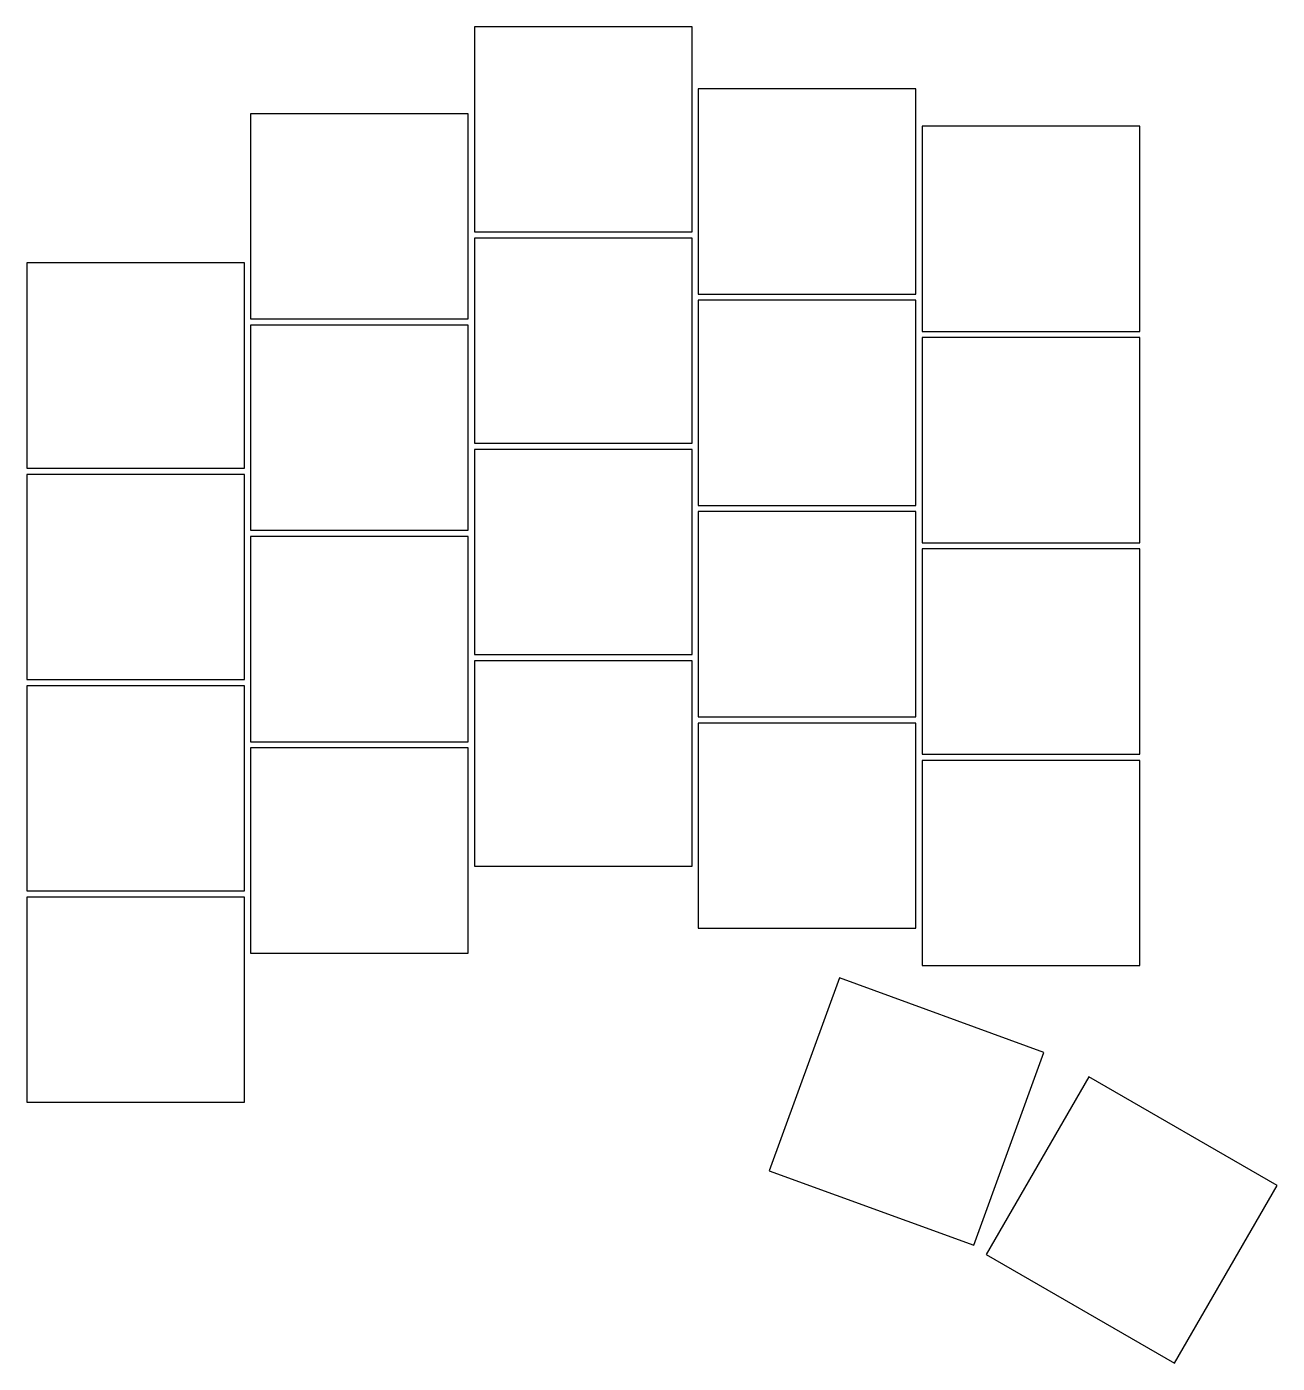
# Model space of a CAD drawing. Header units: millimetres. Extents: x -9 to 92, y -29 to 78.
import ezdxf

# ---------------------------------------------------------------- set-up
doc = ezdxf.new("R2010")
doc.units = ezdxf.units.MM

msp = doc.modelspace()

# ---------------------------------------------------------------- linework, layer by layer
for p, q in [((44.75, 78.25), (27.25, 78.25)), ((27.25, 78.25), (27.25, 61.75)), ((44.75, 61.75), (44.75, 78.25)), ((62.75, 73.25), (45.25, 73.25)), ((45.25, 73.25), (45.25, 56.75)), ((62.75, 56.75), (62.75, 73.25)), ((26.75, 71.25), (9.25, 71.25)), ((9.25, 71.25), (9.25, 54.75)), ((26.75, 54.75), (26.75, 71.25)), ((80.75, 70.25), (63.25, 70.25)), ((63.25, 70.25), (63.25, 53.75)), ((80.75, 53.75), (80.75, 70.25)), ((27.25, 61.75), (44.75, 61.75)), ((44.75, 61.25), (27.25, 61.25)), ((27.25, 61.25), (27.25, 44.75)), ((44.75, 44.75), (44.75, 61.25)), ((8.75, 59.25), (-8.75, 59.25)), ((-8.75, 59.25), (-8.75, 42.75)), ((8.75, 42.75), (8.75, 59.25)), ((45.25, 56.75), (62.75, 56.75)), ((62.75, 56.25), (45.25, 56.25)), ((45.25, 56.25), (45.25, 39.75)), ((62.75, 39.75), (62.75, 56.25)), ((9.25, 54.75), (26.75, 54.75)), ((26.75, 54.25), (9.25, 54.25)), ((9.25, 54.25), (9.25, 37.75)), ((26.75, 37.75), (26.75, 54.25)), ((63.25, 53.75), (80.75, 53.75)), ((80.75, 53.25), (63.25, 53.25)), ((63.25, 53.25), (63.25, 36.75)), ((80.75, 36.75), (80.75, 53.25)), ((27.25, 44.75), (44.75, 44.75)), ((44.75, 44.25), (27.25, 44.25)), ((27.25, 44.25), (27.25, 27.75)), ((44.75, 27.75), (44.75, 44.25)), ((-8.75, 42.75), (8.75, 42.75)), ((8.75, 42.25), (-8.75, 42.25)), ((-8.75, 42.25), (-8.75, 25.75)), ((8.75, 25.75), (8.75, 42.25)), ((45.25, 39.75), (62.75, 39.75)), ((62.75, 39.25), (45.25, 39.25)), ((45.25, 39.25), (45.25, 22.75)), ((62.75, 22.75), (62.75, 39.25)), ((9.25, 37.75), (26.75, 37.75)), ((26.75, 37.25), (9.25, 37.25)), ((9.25, 37.25), (9.25, 20.75)), ((26.75, 20.75), (26.75, 37.25)), ((63.25, 36.75), (80.75, 36.75)), ((80.75, 36.25), (63.25, 36.25)), ((63.25, 36.25), (63.25, 19.75)), ((80.75, 19.75), (80.75, 36.25)), ((27.25, 27.75), (44.75, 27.75)), ((44.75, 27.25), (27.25, 27.25)), ((27.25, 27.25), (27.25, 10.75)), ((44.75, 10.75), (44.75, 27.25)), ((-8.75, 25.75), (8.75, 25.75)), ((8.75, 25.25), (-8.75, 25.25)), ((-8.75, 25.25), (-8.75, 8.75)), ((8.75, 8.75), (8.75, 25.25)), ((45.25, 22.75), (62.75, 22.75)), ((62.75, 22.25), (45.25, 22.25)), ((45.25, 22.25), (45.25, 5.75)), ((62.75, 5.75), (62.75, 22.25)), ((9.25, 20.75), (26.75, 20.75)), ((26.75, 20.25), (9.25, 20.25)), ((9.25, 20.25), (9.25, 3.75)), ((26.75, 3.75), (26.75, 20.25)), ((63.25, 19.75), (80.75, 19.75)), ((80.75, 19.25), (63.25, 19.25)), ((63.25, 19.25), (63.25, 2.75)), ((80.75, 2.75), (80.75, 19.25)), ((27.25, 10.75), (44.75, 10.75)), ((-8.75, 8.75), (8.75, 8.75)), ((8.75, 8.25), (-8.75, 8.25)), ((-8.75, 8.25), (-8.75, -8.25)), ((8.75, -8.25), (8.75, 8.25)), ((45.25, 5.75), (62.75, 5.75)), ((9.25, 3.75), (26.75, 3.75)), ((63.25, 2.75), (80.75, 2.75)), ((56.6, 1.75), (50.96, -13.76)), ((73.04, -4.24), (56.6, 1.75)), ((67.4, -19.75), (73.04, -4.24)), ((76.66, -6.2), (68.41, -20.49)), ((91.81, -14.95), (76.66, -6.2)), ((-8.75, -8.25), (8.75, -8.25)), ((50.96, -13.76), (67.4, -19.75)), ((83.56, -29.24), (91.81, -14.95)), ((68.41, -20.49), (83.56, -29.24))]:
    msp.add_line(p, q)

doc.saveas('drawing.dxf')
